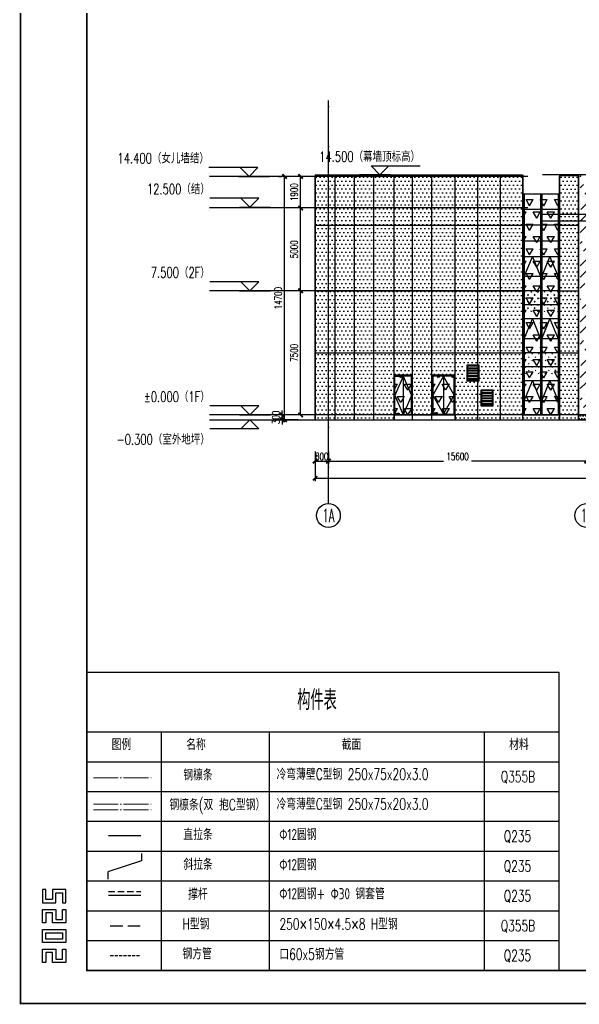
# Model space of a CAD drawing. Extents: x -2072575 to 87763, y -155913 to 742026.
# Drawn here: x -2072575 to -2038790, y 472207 to 531657 of the extents above; entities that cross this region are included whole.
import ezdxf
from ezdxf.enums import TextEntityAlignment as Align

# ---------------------------------------------------------------- set-up
doc = ezdxf.new("R2010")
doc.units = 0
doc.header["$LTSCALE"] = 1000
for name, pattern in [('20剖面图$0$DASH', [0.35, 0.25, -0.1]), ('CENTER', [2, 1.25, -0.25, 0.25, -0.25]), ('CENTER2', [28.575, 19.05, -3.175, 3.175, -3.175]), ('DASHED', [0.75, 0.5, -0.25]), ('DOT', [0.25, 0, -0.25]), ('DOTE', [2.42, 2, -0.2, 0.02, -0.2]), ('HIDDEN2', [0.1875, 0.125, -0.0625])]:
    doc.linetypes.add(name, pattern=pattern)
doc.layers.get('Defpoints').update_dxf_attribs({"color": 210})
for name, color, linetype in [('!ZN1-填充-8', 8, 'Continuous'), ('!ZN3-玻璃幕墙-4', 4, 'Continuous'), ('!ZN5-铝材断面-6', 6, 'Continuous'), ('0-cxFrame', 155, 'Continuous'), ('112铝材投影', 112, 'Continuous'), ('12圆钢+30钢套管撑杆', 3, 'Continuous'), ('12圆钢斜拉条', 30, 'Continuous'), ('12圆钢直拉条', 22, 'Continuous'), ('250×150×4.5×8 H型钢', 3, 'HIDDEN2'), ('3符号', 3, 'Continuous'), ('3铝板幕墙', 3, 'Continuous'), ('4玻璃幕墙', 4, 'Continuous'), ('60x60x5钢方管', 6, '20剖面图$0$DASH'), ('A-AXIS-DOTE', 14, 'DOTE'), ('A-AXIS-DP', 126, 'Continuous'), ('A-HATCH-2', 251, 'Continuous'), ('A-LIN-V', 9, 'Continuous'), ('A-WINDOW', 140, 'Continuous'), ('A-门窗表显示尺寸', 160, 'Continuous'), ('AS-WALL', 40, 'Continuous'), ('DIM', 173, 'Continuous'), ('DOT', 8, 'DOT'), ('DOTE', 1, 'CENTER'), ('TAB', 7, 'Continuous'), ('TEXT', 7, 'Continuous')]:
    doc.layers.add(name, color=color, linetype=linetype)
for name, color, linetype, lineweight in [('0-cxText', 131, 'Continuous', 25), ('A-WALL-HATCH', 8, 'Continuous', 13), ('冷弯薄壁C型钢 250x75x20x3.0', 51, 'DOTE', 0)]:
    doc.layers.add(name, color=color, linetype=linetype, lineweight=lineweight)
doc.styles.add('_TCH_AXIS', font='COMPLEX', dxfattribs={"bigfont": 'GBCBIG'})
doc.styles.add('A-STANDARD', font='SIMPLEX', dxfattribs={"bigfont": 'GBCBIG'})
doc.styles.add('cx_tuming', font='simhei.ttf')
doc.styles.add('cx_tuqian1', font='')
doc.styles.add('DHTEXT-1', font='romans.shx', dxfattribs={"width": 0.7, "bigfont": 'chinese.shx'})
doc.styles.add('卓越符号', font='ROMANS.shx', dxfattribs={"width": 0.7, "bigfont": 'CHINESE.shx'})
doc.styles.add('黑体', font='simhei.ttf', dxfattribs={"height": 12})
doc.styles.get('cx_tuqian1').set_extended_font_data('SimSun')
doc.dimstyles.new('ZN180', dxfattribs={"dimscale": 180, "dimtxt": 2.5, "dimasz": 1.5, "dimexe": 1, "dimexo": 2, "dimgap": 0.9, "dimtad": 1, "dimdec": 0, "dimdsep": 46, "dimtxsty": 'DHTEXT-1', "dimblk": 'ARCHTICK', "dimcen": 2.5, "dimclrd": 173, "dimclre": 173, "dimclrt": 7, "dimazin": 2, "dimtfac": 1, "dimtdec": 0, "dimtix": 1, "dimtmove": 2, "dimatfit": 3, "dimfxl": 0, "dimarcsym": 0})

# ---------------------------------------------------------------- blocks, each defined once
blk = doc.blocks.new('TK22.A1 L(Dragon)')
at = {"layer": '0-cxFrame', "color": 7, "const_width": 0.5}
blk.add_lwpolyline([(0, 0), (-841, 0), (-841, 594), (0, 594)], close=True, dxfattribs=at)
at = {"layer": '0-cxFrame', "const_width": 0.5}
blk.add_lwpolyline([(-80, 10), (-821, 10), (-821, 584), (-80, 584)], close=True, dxfattribs=at)
at = {"layer": 'Defpoints', "color": 2}
for points in [[(-833.37, 34.37), (-834.37, 34.37), (-834.37, 30.37), (-830.37, 30.37), (-830.37, 33.37), (-828.37, 33.37), (-828.37, 30.37), (-827.37, 30.37), (-827.37, 34.37), (-831.37, 34.37), (-831.37, 31.37), (-833.37, 31.37), (-833.37, 34.37)], [(-833.37, 24.37), (-834.37, 24.37), (-834.37, 28.37), (-830.37, 28.37), (-830.37, 25.37), (-828.37, 25.37), (-828.37, 28.37), (-827.37, 28.37), (-827.37, 24.37), (-831.37, 24.37), (-831.37, 27.37), (-833.37, 27.37), (-833.37, 24.37)], [(-833.37, 12.37), (-834.37, 12.37), (-834.37, 16.37), (-830.37, 16.37), (-830.37, 13.37), (-828.37, 13.37), (-828.37, 16.37), (-827.37, 16.37), (-827.37, 12.37), (-831.37, 12.37), (-831.37, 15.37), (-833.37, 15.37), (-833.37, 12.37)]]:
    blk.add_lwpolyline(points, dxfattribs=at)
for points in [[(-834.37, 18.37), (-834.37, 22.37), (-827.37, 22.37), (-827.37, 18.37)], [(-833.37, 19.37), (-833.37, 21.37), (-828.37, 21.37), (-828.37, 19.37)]]:
    blk.add_lwpolyline(points, close=True, dxfattribs=at)
at = {"style": '黑体', "flags": 4}
blk.add_attdef('图幅', text='', height=3.3, dxfattribs=at).set_placement((-40, 3), align=Align.RIGHT)
at = {"layer": '0-cxText', "flags": 4}
for tag, height, style, p in [('建设单位', 3.5, 'cx_tuming', (-45, 240)), ('项目名称', 3.5, 'cx_tuming', (-45, 210)), ('子项名称', 3.5, 'cx_tuming', (-45, 180)), ('工程编号', 3.3, 'cx_tuqian1', (-35, 165)), ('图名1', 3.5, 'cx_tuming', (-45, 87)), ('图名2', 3.5, 'cx_tuming', (-45, 79)), ('图名3', 3.5, 'cx_tuming', (-45, 71)), ('出图日期', 3.3, 'cx_tuqian1', (-39, 60)), ('专业', 3.3, 'cx_tuqian1', (-55, 52)), ('图号', 3.3, 'cx_tuqian1', (-55, 44)), ('版次', 3.3, 'cx_tuqian1', (-20, 44))]:
    blk.add_attdef(tag, text='', height=height, dxfattribs=dict(at, style=style)).set_placement(p, align=Align.MIDDLE)
at = {"layer": 'Defpoints', "color": 6, "flags": 4}
for tag, height, style, p in [('tufu', 3.3, '黑体', (-12, 12)), ('dwfname', 4, 'cx_tuqian1', (-80, 3))]:
    blk.add_attdef(tag, text='', height=height, dxfattribs=dict(at, style=style)).set_placement(p, align=Align.RIGHT)
blk = doc.blocks.new('_ArchTick')
at = {"color": 0, "linetype": 'ByBlock', "const_width": 0.4}
blk.add_lwpolyline([(-0.5, -0.5), (0.5, 0.5)], dxfattribs=at)
blk = doc.blocks.new('*D1722')
at = {"layer": 'Defpoints', "color": 0, "ltscale": 1800, "transparency": 16777216}
for p in [(-2645, 14400), (-2645, 14400), (-2645, -300)]:
    blk.add_point(p, dxfattribs=at)
at = {"layer": 'DIM', "color": 173, "linetype": 'ByBlock', "lineweight": -2, "ltscale": 1800, "transparency": 16777216}
for p, q in [((-3005, 14400), (-2825, 14400)), ((-2645, -300), (-2645, 14400)), ((-3005, -300), (-2825, -300))]:
    blk.add_line(p, q, dxfattribs=at)
at = {"layer": 'DIM', "color": 173, "lineweight": -2, "ltscale": 1800, "transparency": 16777216, "xscale": 270, "yscale": 270, "zscale": 270}
for p, rotation in [((-2645, 14400), 90), ((-2645, -300), 270)]:
    blk.add_blockref('_ArchTick', p, dxfattribs=dict(at, rotation=rotation))
at = {"layer": 'DIM', "color": 7, "ltscale": 1800, "transparency": 16777216, "insert": (-3032, 7050), "char_height": 450, "attachment_point": 5, "rotation": 90, "style": 'DHTEXT-1'}
blk.add_mtext('14700', dxfattribs=at)
blk = doc.blocks.new('*D1723')
at = {"layer": 'Defpoints', "color": 0, "ltscale": 1800, "transparency": 16777216}
for p in [(-2779, 0), (-1445, 0), (-1445, -300)]:
    blk.add_point(p, dxfattribs=at)
at = {"layer": 'DIM', "color": 173, "linetype": 'ByBlock', "lineweight": -2, "ltscale": 1800, "transparency": 16777216}
for p, q in [((-1805, 0), (-2959, 0)), ((-2779, 0), (-2779, 270)), ((-2779, -300), (-2779, 0)), ((-1805, -300), (-2959, -300)), ((-2779, -300), (-2779, -570))]:
    blk.add_line(p, q, dxfattribs=at)
at = {"layer": 'DIM', "color": 173, "lineweight": -2, "ltscale": 1800, "transparency": 16777216, "xscale": 270, "yscale": 270, "zscale": 270}
for p, rotation in [((-2779, 0), 270), ((-2779, -300), 90)]:
    blk.add_blockref('_ArchTick', p, dxfattribs=dict(at, rotation=rotation))
at = {"layer": 'DIM', "color": 7, "ltscale": 1800, "transparency": 16777216, "insert": (-3166, -150), "char_height": 450, "attachment_point": 5, "rotation": 90, "style": 'DHTEXT-1'}
blk.add_mtext('300', dxfattribs=at)
blk = doc.blocks.new('*D1724')
at = {"layer": 'Defpoints', "color": 0, "ltscale": 1800, "transparency": 16777216}
for p in [(-1674, 7500), (-1445, 7500), (-1445, 0)]:
    blk.add_point(p, dxfattribs=at)
at = {"layer": 'DIM', "color": 173, "linetype": 'ByBlock', "lineweight": -2, "ltscale": 1800, "transparency": 16777216}
for p, q in [((-1805, 7500), (-1854, 7500)), ((-1674, 0), (-1674, 7500)), ((-1805, 0), (-1854, 0))]:
    blk.add_line(p, q, dxfattribs=at)
at = {"layer": 'DIM', "color": 173, "lineweight": -2, "ltscale": 1800, "transparency": 16777216, "xscale": 270, "yscale": 270, "zscale": 270}
for p, rotation in [((-1674, 7500), 90), ((-1674, 0), 270)]:
    blk.add_blockref('_ArchTick', p, dxfattribs=dict(at, rotation=rotation))
at = {"layer": 'DIM', "color": 7, "ltscale": 1800, "transparency": 16777216, "insert": (-2061, 3750), "char_height": 450, "attachment_point": 5, "rotation": 90, "style": 'DHTEXT-1'}
blk.add_mtext('7500', dxfattribs=at)
blk = doc.blocks.new('*D1725')
at = {"layer": 'Defpoints', "color": 0, "ltscale": 1800, "transparency": 16777216}
for p in [(-1674, 12500), (-1445, 12500), (-1445, 7500)]:
    blk.add_point(p, dxfattribs=at)
at = {"layer": 'DIM', "color": 173, "linetype": 'ByBlock', "lineweight": -2, "ltscale": 1800, "transparency": 16777216}
for p, q in [((-1805, 12500), (-1854, 12500)), ((-1674, 7500), (-1674, 12500)), ((-1805, 7500), (-1854, 7500))]:
    blk.add_line(p, q, dxfattribs=at)
at = {"layer": 'DIM', "color": 173, "lineweight": -2, "ltscale": 1800, "transparency": 16777216, "xscale": 270, "yscale": 270, "zscale": 270}
for p, rotation in [((-1674, 12500), 90), ((-1674, 7500), 270)]:
    blk.add_blockref('_ArchTick', p, dxfattribs=dict(at, rotation=rotation))
at = {"layer": 'DIM', "color": 7, "ltscale": 1800, "transparency": 16777216, "insert": (-2061, 10000), "char_height": 450, "attachment_point": 5, "rotation": 90, "style": 'DHTEXT-1'}
blk.add_mtext('5000', dxfattribs=at)
blk = doc.blocks.new('*D1726')
at = {"layer": 'Defpoints', "color": 0, "ltscale": 1800, "transparency": 16777216}
for p in [(-1674, 14400), (-1445, 14400), (-1445, 12500)]:
    blk.add_point(p, dxfattribs=at)
at = {"layer": 'DIM', "color": 173, "linetype": 'ByBlock', "lineweight": -2, "ltscale": 1800, "transparency": 16777216}
for p, q in [((-1805, 14400), (-1854, 14400)), ((-1674, 12500), (-1674, 14400)), ((-1805, 12500), (-1854, 12500))]:
    blk.add_line(p, q, dxfattribs=at)
at = {"layer": 'DIM', "color": 173, "lineweight": -2, "ltscale": 1800, "transparency": 16777216, "xscale": 270, "yscale": 270, "zscale": 270}
for p, rotation in [((-1674, 14400), 90), ((-1674, 12500), 270)]:
    blk.add_blockref('_ArchTick', p, dxfattribs=dict(at, rotation=rotation))
at = {"layer": 'DIM', "color": 7, "ltscale": 1800, "transparency": 16777216, "insert": (-2061, 13450), "char_height": 450, "attachment_point": 5, "rotation": 90, "style": 'DHTEXT-1'}
blk.add_mtext('1900', dxfattribs=at)
blk = doc.blocks.new('*D1727')
at = {"layer": 'Defpoints', "color": 0, "ltscale": 1800, "transparency": 16777216}
for p in [(-800, -1855), (125700, -1855), (125700, -3824)]:
    blk.add_point(p, dxfattribs=at)
at = {"layer": 'DIM', "color": 173, "linetype": 'ByBlock', "lineweight": -2, "ltscale": 1800, "transparency": 16777216}
for p, q in [((-800, -2215), (-800, -4004)), ((125700, -2215), (125700, -4004)), ((-800, -3824), (61456, -3824)), ((125700, -3824), (63445, -3824))]:
    blk.add_line(p, q, dxfattribs=at)
at = {"layer": 'DIM', "color": 173, "lineweight": -2, "ltscale": 1800, "transparency": 16777216, "xscale": 270, "yscale": 270, "zscale": 270, "rotation": 180}
blk.add_blockref('_ArchTick', (-800, -3824), dxfattribs=at)
at = {"layer": 'DIM', "color": 173, "lineweight": -2, "ltscale": 1800, "transparency": 16777216, "xscale": 270, "yscale": 270, "zscale": 270}
blk.add_blockref('_ArchTick', (125700, -3824), dxfattribs=at)
at = {"layer": 'DIM', "color": 7, "ltscale": 1800, "transparency": 16777216, "insert": (62450, -3549), "char_height": 450, "attachment_point": 5, "style": 'DHTEXT-1'}
blk.add_mtext('126500', dxfattribs=at)
blk = doc.blocks.new('*D1741')
at = {"layer": 'Defpoints', "color": 0, "ltscale": 1800, "transparency": 16777216}
for p in [(0, -1855), (15600, -1855), (15600, -2784)]:
    blk.add_point(p, dxfattribs=at)
at = {"layer": 'DIM', "color": 173, "linetype": 'ByBlock', "lineweight": -2, "ltscale": 1800, "transparency": 16777216}
for p, q in [((0, -2215), (0, -2964)), ((15600, -2215), (15600, -2964)), ((0, -2784), (6956, -2784)), ((15600, -2784), (8645, -2784))]:
    blk.add_line(p, q, dxfattribs=at)
at = {"layer": 'DIM', "color": 173, "lineweight": -2, "ltscale": 1800, "transparency": 16777216, "xscale": 270, "yscale": 270, "zscale": 270, "rotation": 180}
blk.add_blockref('_ArchTick', (0, -2784), dxfattribs=at)
at = {"layer": 'DIM', "color": 173, "lineweight": -2, "ltscale": 1800, "transparency": 16777216, "xscale": 270, "yscale": 270, "zscale": 270}
blk.add_blockref('_ArchTick', (15600, -2784), dxfattribs=at)
at = {"layer": 'DIM', "color": 7, "ltscale": 1800, "transparency": 16777216, "insert": (7800, -2509), "char_height": 450, "attachment_point": 5, "style": 'DHTEXT-1'}
blk.add_mtext('15600', dxfattribs=at)
blk = doc.blocks.new('*D1742')
at = {"layer": 'Defpoints', "color": 0, "ltscale": 1800, "transparency": 16777216}
for p in [(-800, -1855), (0, -1855), (0, -2784)]:
    blk.add_point(p, dxfattribs=at)
at = {"layer": 'DIM', "color": 173, "linetype": 'ByBlock', "lineweight": -2, "ltscale": 1800, "transparency": 16777216}
for p, q in [((-800, -2215), (-800, -2964)), ((0, -2215), (0, -2964)), ((-800, -2784), (0, -2784))]:
    blk.add_line(p, q, dxfattribs=at)
at = {"layer": 'DIM', "color": 173, "lineweight": -2, "ltscale": 1800, "transparency": 16777216, "xscale": 270, "yscale": 270, "zscale": 270, "rotation": 180}
blk.add_blockref('_ArchTick', (-800, -2784), dxfattribs=at)
at = {"layer": 'DIM', "color": 173, "lineweight": -2, "ltscale": 1800, "transparency": 16777216, "xscale": 270, "yscale": 270, "zscale": 270}
blk.add_blockref('_ArchTick', (0, -2784), dxfattribs=at)
at = {"layer": 'DIM', "color": 7, "ltscale": 1800, "transparency": 16777216, "insert": (-400, -2509), "char_height": 450, "attachment_point": 5, "style": 'DHTEXT-1'}
blk.add_mtext('800', dxfattribs=at)
blk = doc.blocks.new('卓越-轴号')
blk.add_circle((0, 0), 4)
at = {"color": 0, "style": '_TCH_AXIS', "width": 1.041667, "flags": 8}
blk.add_attdef('A', text='', height=4.48, dxfattribs=at).set_placement((-2, -2.24), (2, -2.24), align=Align.FIT)
blk = doc.blocks.new('*U226')
at = {"ltscale": 10}
blk.add_line((3.48, 0), (-6.85, 0), dxfattribs=at)
blk.add_lwpolyline([(3, 3), (0, 0), (-3, 3), (13.45, 3)])
at = {"color": 0, "style": '卓越符号', "width": 0.7, "flags": 8}
blk.add_attdef('±0.000', text='', height=3.5, dxfattribs=at).set_placement((13.45, 4.35), align=Align.RIGHT)
blk = doc.blocks.new('*U227')
at = {"ltscale": 10}
blk.add_line((3.48, 0), (-6.85, 0), dxfattribs=at)
blk.add_lwpolyline([(3, -3), (0, 0), (-3, -3), (13.45, -3)])
at = {"color": 0, "style": '卓越符号', "width": 0.7, "flags": 8}
blk.add_attdef('±0.000', text='', height=3.5, dxfattribs=at).set_placement((13.45, -7.85), align=Align.RIGHT)
blk = doc.blocks.new('20250915085932')
at = {"layer": '!ZN1-填充-8'}
h = blk.add_hatch(dxfattribs=at)
h.set_pattern_fill('DOTS', color=252, scale=150, style=0)
h.set_pattern_definition([(0, (2053939.9, -503214.68), (119.0625, 238.125), [0, -238.125])])
h.paths.add_polyline_path([(-800, 14450), (11750, 14450), (11750, 0), (13950, 0), (13950, -300), (9700, -300), (9700, 500), (10000, 500), (10000, 1500), (9200, 1500), (9200, 500), (9730, 500), (9700, -300), (7650, -300), (7650, 1600), (7650, 2400), (8300, 2400), (8300, 2000), (9100, 2000), (9100, 3000), (9600, 3000), (8300, 3000), (8300, 2400), (7650, 2400), (6275, 2400), (6250, 0), (5070, 0), (5070, 2400), (3970, 2400), (3970, -300), (5770, -300), (-800, -300)])
h = blk.add_hatch(dxfattribs=at)
h.set_pattern_fill('DOTS', color=252, scale=150, style=0)
h.set_pattern_definition([(0, (13950, -300), (119.0625, 238.125), [0, -238.125])])
h.paths.add_polyline_path([(13950, 14450), (15100, 14450), (15100, -300), (13950, -300)])
h = blk.add_hatch(dxfattribs=at)
h.set_pattern_fill('ANSI36', color=252, scale=300, style=0)
h.set_pattern_definition([(45, (2053939.9, -503214.68), (252.5697, 926.08891), [1190.625, -238.125, 0, -238.125])])
h.paths.add_polyline_path([(15100, -300), (15100, 14450)])
h.paths.add_polyline_path([(16350, 2700), (16350, 2900), (16850, 2900), (16850, 2700)], flags=16)
h.paths.add_polyline_path([(26350, 12), (27550, 12), (27550, 14450), (15200, 14450), (15200, 12), (21350, 12), (21350, 5000), (26350, 5000)])
h = blk.add_hatch(dxfattribs=at)
h.set_pattern_fill('TRIANG', color=252, scale=300)
h.set_pattern_definition([(60, (11750, -3e-08), (-428.625, 742.4), [428.625, -428.625]), (120, (11750, -3e-08), (-857.25, 9e-05), [428.625, -428.625]), (0, (11535.7, 371.2), (428.625, 742.4), [428.625, -428.625])])
h.paths.add_polyline_path([(11750, 13350), (13950, 13350), (13950, 0), (11750, 0)])
at = {"layer": '!ZN1-填充-8', "ltscale": 0.5}
h = blk.add_hatch(dxfattribs=at)
h.set_pattern_fill('石膏板', color=252, scale=80)
h.set_pattern_definition([(45, (2041892.3, -554790.2), (-200.000005, 200.000005), [64, -218.84272]), (135, (2042337.56, -554790.2), (-200.000005, -200.000005), [64, -218.84272])])
h.paths.add_polyline_path([(11830, 7500), (11830, 6240), (13870, 6240), (13870, 7500)])
h = blk.add_hatch(dxfattribs=at)
h.set_pattern_fill('石膏板', color=252, scale=80)
h.set_pattern_definition([(45, (2040342.3, -558540.2), (-200.000005, 200.000005), [64, -218.84272]), (135, (2040787.56, -558540.2), (-200.000005, -200.000005), [64, -218.84272])])
h.paths.add_polyline_path([(11830, 3750), (11830, 2490), (13870, 2490), (13870, 3750)])
at = {"layer": '!ZN1-填充-8'}
h = blk.add_hatch(dxfattribs=at)
h.set_pattern_fill('TRIANG', color=252, scale=300)
h.set_pattern_definition([(60, (3970, 0), (-428.62, 742.4), [428.62, -428.62]), (120, (3970, 0), (-857.25, 9e-05), [428.62, -428.62]), (0, (3755.7, 371.2), (428.62, 742.4), [428.62, -428.62])])
h.paths.add_polyline_path([(3970, 2400), (5070, 2400), (5070, 0), (3970, 0)])
h = blk.add_hatch(dxfattribs=at)
h.set_pattern_fill('TRIANG', color=252, scale=300)
h.set_pattern_definition([(60, (6250, 0), (-428.62, 742.4), [428.62, -428.62]), (120, (6250, 0), (-857.25, 9e-05), [428.62, -428.62]), (0, (6035.7, 371.2), (428.62, 742.4), [428.62, -428.62])])
h.paths.add_polyline_path([(6250, 2400), (7650, 2400), (7650, 0), (6250, 0)])
at = {"layer": '!ZN1-填充-8', "ltscale": 3000}
h = blk.add_hatch(dxfattribs=at)
h.set_pattern_fill('PLAST', color=252, scale=50)
h.set_pattern_definition([(0, (1681230.16, -515237.45), (0, 158.75), []), (0, (1681230.16, -515217.61), (0, 158.75), []), (0, (1681230.16, -515197.76), (0, 158.75), [])])
h.paths.add_polyline_path([(8400, 2100), (9050, 2100), (9050, 2950), (8400, 2950)])
h = blk.add_hatch(dxfattribs=at)
h.set_pattern_fill('PLAST', color=252, scale=50)
h.set_pattern_definition([(0, (1682080.16, -516737.45), (0, 158.75), []), (0, (1682080.16, -516717.61), (0, 158.75), []), (0, (1682080.16, -516697.76), (0, 158.75), [])])
h.paths.add_polyline_path([(9250, 600), (9900, 600), (9900, 1450), (9250, 1450)])
at = {"layer": '!ZN1-填充-8'}
h = blk.add_hatch(dxfattribs=at)
h.set_pattern_fill('DOTS', color=252, scale=100, style=0)
h.set_pattern_definition([(0, (2053939.9, -507792.86), (79.375, 158.75), [0, -158.75])])
h.paths.add_polyline_path([(15100, 12), (21350, 12), (21350, -300), (15100, -300)])
at = {"layer": '!ZN3-玻璃幕墙-4', "color": 252, "ltscale": 10}
for p, q in [((12890, 850), (13380, 2050)), ((13380, 2050), (13870, 850))]:
    blk.add_line(p, q, dxfattribs=at)
for points in [[(11830, 8350), (12320, 9550), (12810, 8350)], [(12890, 8350), (13380, 9550), (13870, 8350)], [(11830, 4600), (12320, 5800), (12810, 4600)], [(12890, 4600), (13380, 5800), (13870, 4600)], [(11830, 850), (12320, 2050), (12810, 850)]]:
    blk.add_lwpolyline(points, dxfattribs=at)
at = {"layer": '112铝材投影', "color": 252}
for points in [[(8350, 2050), (9100, 2050), (9100, 3000), (8350, 3000)], [(8400, 2100), (9050, 2100), (9050, 2950), (8400, 2950)], [(9200, 550), (9950, 550), (9950, 1500), (9200, 1500)], [(9250, 600), (9900, 600), (9900, 1450), (9250, 1450)]]:
    blk.add_lwpolyline(points, close=True, dxfattribs=at)
at = {"layer": '3铝板幕墙', "color": 252, "ltscale": 10}
for p, q in [((-800, -300), (-800, 14400)), ((11750, 14400), (-800, 14400)), ((417, -300), (417, 14400)), ((1585, -300), (1585, 14400)), ((2752, -300), (2752, 14400)), ((3970, -300), (3970, 14400)), ((5070, -300), (5070, 14400)), ((6250, -300), (6250, 14400)), ((7650, -300), (7650, 14400)), ((9017, 3000), (9017, 14400)), ((10383, -300), (10383, 14400)), ((11750, -300), (11750, 14400)), ((13950, 14450), (13950, -300)), ((13950, 14450), (15100, 14450)), ((13950, -300), (13950, 14400)), ((15100, 14450), (15100, -300)), ((15100, -300), (15100, 14400)), ((-800, 11450), (11750, 11450)), ((13950, 11450), (15100, 11450)), ((-800, 7500), (11750, 7500)), ((13950, 7500), (15100, 7500)), ((-800, 3750), (11750, 3750)), ((13950, 3750), (15100, 3750)), ((9017, -300), (9017, 2050)), ((87350, 12), (15100, 12)), ((-800, -300), (11750, -300)), ((13950, -300), (15100, -300))]:
    blk.add_line(p, q, dxfattribs=at)
at = {"layer": '3铝板幕墙', "color": 252, "ltscale": 2000}
blk.add_lwpolyline([(15100, 12), (21350, 12), (21350, -300), (15100, -300)], close=True, dxfattribs=at)
at = {"layer": '4玻璃幕墙', "color": 252, "ltscale": 1.5}
for p, q in [((11750, 13350), (11750, 0)), ((11750, 13350), (13950, 13350)), ((11830, 13350), (11830, 0)), ((12810, 13350), (12810, 0)), ((12890, 13350), (12890, 0)), ((13870, 13350), (13870, 0)), ((13950, 13350), (13950, 0)), ((12810, 12400), (11830, 12400)), ((13870, 12400), (12890, 12400)), ((12810, 11450), (11830, 11450)), ((13870, 11450), (12890, 11450)), ((12810, 10500), (11830, 10500)), ((13870, 10500), (12890, 10500)), ((12810, 9550), (11830, 9550)), ((13870, 9550), (12890, 9550)), ((12810, 8350), (11830, 8350)), ((13870, 8350), (12890, 8350)), ((12810, 7500), (11830, 7500)), ((13870, 7500), (12890, 7500)), ((12810, 6650), (11830, 6650)), ((13870, 6650), (12890, 6650)), ((12810, 5800), (11830, 5800)), ((13870, 5800), (12890, 5800)), ((12810, 4600), (11830, 4600)), ((13870, 4600), (12890, 4600)), ((12810, 3750), (11830, 3750)), ((13870, 3750), (12890, 3750)), ((12810, 2900), (11830, 2900)), ((13870, 2900), (12890, 2900)), ((12810, 2050), (11830, 2050)), ((13870, 2050), (12890, 2050)), ((12810, 850), (11830, 850)), ((13870, 850), (12890, 850)), ((13950, 0), (11750, 0))]:
    blk.add_line(p, q, dxfattribs=at)
at = {"layer": 'A-HATCH-2', "color": 252, "elevation": 1500}
for points in [[(4520, 2350), (4020, 1175), (4520, 0)], [(4520, 2350), (5020, 1175), (4520, 0)]]:
    blk.add_lwpolyline(points, dxfattribs=at)
at = {"layer": 'A-HATCH-2', "color": 252}
blk.add_lwpolyline([(6950, 2350), (6300, 1200), (6950, 50), (7600, 1200), (6950, 2350)], dxfattribs=at)
at = {"layer": 'A-LIN-V', "color": 252}
for p, q in [((-800, 14500), (-800, -300)), ((-800, 14500), (11700, 14500)), ((-800, 14450), (11700, 14450)), ((11750, 14500), (11750, 0)), ((13950, 14500), (13950, 0)), ((13950, 14500), (13950, 0)), ((13950, 14450), (15100, 14450)), ((14000, 14500), (15100, 14500)), ((15100, 14500), (15100, -300)), ((3970, 2400), (3970, -300)), ((3920, 0), (7700, 0)), ((7650, 0), (7650, -300)), ((11700, 0), (14000, 0))]:
    blk.add_line(p, q, dxfattribs=at)
at = {"layer": 'A-WALL-HATCH', "color": 252}
blk.add_line((13950, 0), (13950, -300), dxfattribs=at)
at = {"layer": 'A-WINDOW', "color": 252}
blk.add_line((6950, 2350), (6950, 50), dxfattribs=at)
for points in [[(5070, 2400), (3970, 2400), (3970, 0), (5070, 0)], [(6250, 2400), (6250, 0), (7650, 0), (7650, 2400)], [(6300, 2350), (6300, 50), (7600, 50), (7600, 2350)]]:
    blk.add_lwpolyline(points, close=True, dxfattribs=at)
at = {"layer": 'A-WINDOW', "color": 252, "elevation": 1500}
for points in [[(4020, 2350), (4520, 2350), (4520, 0), (4020, 0)], [(5020, 2350), (4520, 2350), (4520, 0), (5020, 0)]]:
    blk.add_lwpolyline(points, close=True, dxfattribs=at)
at = {"layer": 'A-门窗表显示尺寸', "color": 252, "style": 'A-STANDARD', "width": 0.705882}
for s, p in [('LM1224', (4039, 51, 1500)), ('LM1524', (6341, 90))]:
    blk.add_text(s, height=59.5, dxfattribs=at).set_placement(p)
blk = doc.blocks.new('A$C9759542a')
at = {"layer": '3铝板幕墙', "ltscale": 1000}
blk.add_blockref('20250915085932', (0, 0), dxfattribs=at)
blk = doc.blocks.new('20250916084259')
at = {"layer": '12圆钢+30钢套管撑杆', "color": 3, "linetype": 'DASHED', "ltscale": 0.5}
blk.add_line((874, 3177), (2174, 3177), dxfattribs=at)
at = {"layer": '12圆钢+30钢套管撑杆', "color": 3}
blk.add_line((874, 3031), (2174, 3031), dxfattribs=at)
at = {"layer": '12圆钢斜拉条', "ltscale": 1000}
blk.add_lwpolyline([(2203, 4704), (2203, 4404), (845, 3971), (845, 3671)], dxfattribs=at)
at = {"layer": '12圆钢直拉条', "ltscale": 1000}
blk.add_line((874, 5431), (2174, 5431), dxfattribs=at)
at = {"layer": '250×150×4.5×8 H型钢', "linetype": '20剖面图$0$DASH', "ltscale": 2}
blk.add_line((948, 1793), (2145, 1793), dxfattribs=at)
at = {"layer": '60x60x5钢方管', "ltscale": 0.5}
blk.add_line((948, 593), (2145, 593), dxfattribs=at)
at = {"layer": 'TAB'}
for p, q in [((0, 9600), (19000, 9600)), ((0, 9600), (0, 0)), ((3000, 9600), (3000, 0)), ((7338, 9600), (7338, 0)), ((16000, 9600), (16000, 0)), ((19000, 9600), (19000, 2400)), ((0, 8400), (19000, 8400)), ((0, 7200), (19000, 7200)), ((0, 6000), (19000, 6000)), ((0, 4800), (19000, 4800)), ((0, 3600), (19000, 3600)), ((0, 3600), (19000, 3600)), ((0, 2400), (19000, 2400)), ((0, 1200), (19000, 1200)), ((0, 1200), (19000, 1200))]:
    blk.add_line(p, q, dxfattribs=at)
blk.add_lwpolyline([(0, 12000), (19000, 12000), (19000, 0), (0, 0)], close=True, dxfattribs=at)
at = {"layer": '冷弯薄壁C型钢 250x75x20x3.0', "ltscale": 0.5}
for p, q in [((268, 7750), (2685, 7750)), ((268, 6692), (2685, 6692)), ((268, 6461), (2685, 6461))]:
    blk.add_line(p, q, dxfattribs=at)
at = {"layer": 'TEXT', "ltscale": 1000}
note = blk.add_mtext_dynamic_manual_height_columns('构件表\\P', width=4674.08, gutter_width=0, heights=[1159, 0], dxfattribs=dict(at, insert=(8469, 11278), char_height=800, attachment_point=1, style='DHTEXT-1'))
note = blk.add_mtext_dynamic_manual_height_columns('图例\\P', width=1211.17, gutter_width=0, heights=[722, 0], dxfattribs=dict(at, insert=(1002, 9317), char_height=450, attachment_point=1, style='DHTEXT-1'))
for column, words in zip(note.columns.linked_columns, ['\\P\\P']):
    column.text = words
note = blk.add_mtext_dynamic_manual_height_columns('名称\\P', width=1211.17, gutter_width=0, heights=[722, 0], dxfattribs=dict(at, insert=(4002, 9317), char_height=450, attachment_point=1, style='DHTEXT-1'))
for column, words in zip(note.columns.linked_columns, ['\\P\\P']):
    column.text = words
note = blk.add_mtext_dynamic_manual_height_columns('截面\\P', width=1211.17, gutter_width=0, heights=[722, 0], dxfattribs=dict(at, insert=(10260, 9317), char_height=450, attachment_point=1, style='DHTEXT-1'))
for column, words in zip(note.columns.linked_columns, ['\\P\\P']):
    column.text = words
note = blk.add_mtext_dynamic_manual_height_columns('材料\\P', width=1211.17, gutter_width=0, heights=[722, 0], dxfattribs=dict(at, insert=(17002, 9317), char_height=450, attachment_point=1, style='DHTEXT-1'))
for column, words in zip(note.columns.linked_columns, ['\\P\\P']):
    column.text = words
note = blk.add_mtext_dynamic_manual_height_columns('钢檩条\\P', width=1999.61, gutter_width=0, heights=[568, 0], dxfattribs=dict(at, insert=(3888, 8093), char_height=450, attachment_point=1, style='DHTEXT-1'))
for column, words in zip(note.columns.linked_columns, ['\\P']):
    column.text = words
at = {"layer": 'TEXT', "ltscale": 1000, "char_height": 450, "attachment_point": 1, "style": 'DHTEXT-1'}
for s, width, gutter_width, insert in [('冷弯薄壁C型钢 250x75x20x3.0', 7449.71, 1500, (7638, 8119)), ('冷弯薄壁C型钢 250x75x20x3.0', 7449.71, 1500, (7638, 6919)), ('Ф12圆钢+ Ф30 钢套管', 7449.71, 1500, (7749, 3309)), ('钢方管', 1999.61, 0, (3850, 893))]:
    blk.add_mtext_dynamic_manual_height_columns(s, width=width, gutter_width=gutter_width, heights=[568], dxfattribs=dict(at, insert=insert))
at = {"layer": 'TEXT', "ltscale": 1000}
note = blk.add_mtext_dynamic_manual_height_columns('Q355B\\P', width=1211.17, gutter_width=0, heights=[722, 0], dxfattribs=dict(at, insert=(16663, 8023), char_height=450, attachment_point=1, style='DHTEXT-1'))
for column, words in zip(note.columns.linked_columns, ['\\P\\P']):
    column.text = words
note = blk.add_mtext_dynamic_manual_height_columns('钢檩条(双', width=1999.61, gutter_width=0, heights=[568, 0], dxfattribs=dict(at, insert=(3327, 6893), char_height=450, attachment_point=1, style='DHTEXT-1'))
for column, words in zip(note.columns.linked_columns, ['抱C型钢）\\P\\P']):
    column.text = words
note = blk.add_mtext_dynamic_manual_height_columns('直拉条\\P', width=1999.61, gutter_width=0, heights=[568, 0], dxfattribs=dict(at, insert=(3888, 5693), char_height=450, attachment_point=1, style='DHTEXT-1'))
for column, words in zip(note.columns.linked_columns, ['\\P']):
    column.text = words
note = blk.add_mtext_dynamic_manual_height_columns('Ф12圆钢\\P', width=7449.71, gutter_width=1500, heights=[568, 0], dxfattribs=dict(at, insert=(7749, 5693), char_height=450, attachment_point=1, style='DHTEXT-1'))
for column, words in zip(note.columns.linked_columns, ['\\P']):
    column.text = words
note = blk.add_mtext_dynamic_manual_height_columns('Q235\\P', width=1211.17, gutter_width=0, heights=[722, 0], dxfattribs=dict(at, insert=(16784, 5623), char_height=450, attachment_point=1, style='DHTEXT-1'))
note = blk.add_mtext_dynamic_manual_height_columns('斜拉条\\P', width=1999.61, gutter_width=0, heights=[568, 0], dxfattribs=dict(at, insert=(3888, 4493), char_height=450, attachment_point=1, style='DHTEXT-1'))
for column, words in zip(note.columns.linked_columns, ['\\P']):
    column.text = words
note = blk.add_mtext_dynamic_manual_height_columns('Ф12圆钢\\P', width=7449.71, gutter_width=1500, heights=[568, 0], dxfattribs=dict(at, insert=(7749, 4478), char_height=450, attachment_point=1, style='DHTEXT-1'))
for column, words in zip(note.columns.linked_columns, ['\\P']):
    column.text = words
note = blk.add_mtext_dynamic_manual_height_columns('Q235\\P', width=1211.17, gutter_width=0, heights=[722, 0], dxfattribs=dict(at, insert=(16784, 4423), char_height=450, attachment_point=1, style='DHTEXT-1'))
note = blk.add_mtext_dynamic_manual_height_columns('撑杆\\P', width=1999.61, gutter_width=0, heights=[568, 0], dxfattribs=dict(at, insert=(4080, 3293), char_height=450, attachment_point=1, style='DHTEXT-1'))
for column, words in zip(note.columns.linked_columns, ['\\P']):
    column.text = words
note = blk.add_mtext_dynamic_manual_height_columns('Q235\\P', width=1211.17, gutter_width=0, heights=[722, 0], dxfattribs=dict(at, insert=(16784, 3223), char_height=450, attachment_point=1, style='DHTEXT-1'))
note = blk.add_mtext_dynamic_manual_height_columns('H型钢\\P', width=1999.61, gutter_width=0, heights=[568, 893, 0], dxfattribs=dict(at, insert=(3850, 2093), char_height=450, attachment_point=1, style='DHTEXT-1'))
for column, words in zip(note.columns.linked_columns, ['\\P']):
    column.text = words
at = {"layer": 'TEXT', "ltscale": 1000, "char_height": 450, "width": 7449.71, "attachment_point": 1, "style": 'DHTEXT-1'}
for s, insert in [('250×150×4.5×8 H型钢', (7758, 2092)), ('口60x5钢方管', (7749, 875))]:
    blk.add_mtext(s, dxfattribs=dict(at, insert=insert))
at = {"layer": 'TEXT', "ltscale": 1000}
note = blk.add_mtext_dynamic_manual_height_columns('Q355B\\P', width=1211.17, gutter_width=0, heights=[722, 0], dxfattribs=dict(at, insert=(16663, 2023), char_height=450, attachment_point=1, style='DHTEXT-1'))
for column, words in zip(note.columns.linked_columns, ['\\P\\P']):
    column.text = words
note = blk.add_mtext_dynamic_manual_height_columns('Q235\\P', width=1211.17, gutter_width=0, heights=[722, 0], dxfattribs=dict(at, insert=(16784, 823), char_height=450, attachment_point=1, style='DHTEXT-1'))
blk = doc.blocks.new('20250821135809')
at = {"layer": 'A-AXIS-DOTE'}
blk.add_line((0, -5350), (0, 18985.3), dxfattribs=at)
at = {"layer": 'DOT', "linetype": 'CENTER2', "ltscale": 18}
for p, q in [((12040.2, 14400), (-7168.5, 14400)), ((132193.4, 14500), (12930.2, 14500)), ((12040.2, 12500), (-7168.5, 12500)), ((132193.4, 12100), (12930.2, 12100)), ((132193.4, 11700), (12930.2, 11700)), ((12040.2, 7500), (-7168.5, 7500)), ((132193.4, 0), (-7168.5, 0))]:
    blk.add_line(p, q, dxfattribs=at)
at = {"layer": 'DOTE', "ltscale": 180}
blk.add_line((0, -5350), (0, 18985.3), dxfattribs=at)
at = {"layer": '3符号', "color": 7}
ref = blk.add_blockref('*U226', (-4791, 14400), dxfattribs=dict(at, xscale=-180, yscale=180, zscale=180))
ref.add_attrib('±0.000', '14.400（女儿墙结）', dxfattribs={"layer": '0', "color": 0, "height": 630, "style": '卓越符号', "width": 0.7}).set_placement((-7212, 15183), align=Align.RIGHT)
ref = blk.add_blockref('*U226', (3116.1, 14500), dxfattribs=dict(at, xscale=180, yscale=180, zscale=180))
ref.add_attrib('±0.000', '14.500（幕墙顶标高）', dxfattribs={"layer": '0', "color": 0, "height": 630, "style": '卓越符号', "width": 0.7}).set_placement((5537.1, 15283), align=Align.RIGHT)
ref = blk.add_blockref('*U226', (-4734.8, 12540.1), dxfattribs=dict(at, xscale=-180, yscale=180, zscale=180))
ref.add_attrib('±0.000', '12.500（结）', dxfattribs={"layer": '0', "color": 0, "height": 630, "style": '卓越符号', "width": 0.7}).set_placement((-7155.8, 13323.1), align=Align.RIGHT)
ref = blk.add_blockref('*U226', (-4734.8, 7500), dxfattribs=dict(at, xscale=-180, yscale=180, zscale=180))
ref.add_attrib('±0.000', '7.500（2F）', dxfattribs={"layer": '0', "color": 0, "height": 630, "style": '卓越符号', "width": 0.7}).set_placement((-7155.8, 8283), align=Align.RIGHT)
ref = blk.add_blockref('*U226', (-4734.8, 0), dxfattribs=dict(at, xscale=-180, yscale=180, zscale=180))
ref.add_attrib('±0.000', '±0.000（1F）', dxfattribs={"layer": '0', "color": 0, "height": 630, "style": '卓越符号', "width": 0.7}).set_placement((-7155.8, 783), align=Align.RIGHT)
ref = blk.add_blockref('*U227', (-4734.8, -300), dxfattribs=dict(at, xscale=-180, yscale=180, zscale=180))
ref.add_attrib('±0.000', '-0.300（室外地坪）', dxfattribs={"layer": '0', "color": 0, "height": 630, "style": '卓越符号', "width": 0.7}).set_placement((-7155.8, -1792.6), align=Align.RIGHT)
ref = blk.add_blockref('卓越-轴号', (1.1, -6070), dxfattribs=dict(at, xscale=180, yscale=180, zscale=180))
ref.add_attrib('A', '1A', dxfattribs={"layer": '0', "color": 0, "height": 806.4, "style": '_TCH_AXIS', "width": 0.568182}).set_placement((-358.9, -6473.2), (361.1, -6473.2), align=Align.FIT)
ref = blk.add_blockref('卓越-轴号', (15601.1, -6070), dxfattribs=dict(at, xscale=180, yscale=180, zscale=180))
ref.add_attrib('A', '1B', dxfattribs={"layer": '0', "color": 0, "height": 806.4, "style": '_TCH_AXIS', "width": 0.585938}).set_placement((15241.1, -6473.2), (15961.1, -6473.2), align=Align.FIT)
at = {"layer": 'DIM', "ltscale": 1800}
for p1, p2, distance, picture, middle in [((-2645.5, -300), (-2645.5, 14400), 0, '*D1722', (-3032.5, 7050)), ((-1445.5, 12500), (-1445.5, 14400), 228.8, '*D1726', (-2061.3, 13450)), ((-1445.5, 7500), (-1445.5, 12500), 228.8, '*D1725', (-2061.3, 10000)), ((-1445.5, 0), (-1445.5, 7500), 228.8, '*D1724', (-2061.3, 3750)), ((-1445.5, -300), (-1445.5, 0), 1333.3, '*D1723', (-3165.8, -150))]:
    dim = blk.add_aligned_dim(p1=p1, p2=p2, distance=distance, dimstyle='ZN180', dxfattribs=at)
    dim.commit()
    dim.dimension.update_dxf_attribs({"geometry": picture, "text_midpoint": middle})
for base, p1, p2, picture, middle in [((125700, -3824.1), (-800, -1854.7), (125700, -1854.7), '*D1727', (62450, -3549.1)), ((0, -2784.1), (-800, -1854.7), (0, -1854.7), '*D1742', (-400, -2509.1)), ((15600, -2784.1), (0, -1854.7), (15600, -1854.7), '*D1741', (7800, -2509.1))]:
    dim = blk.add_linear_dim(base=base, p1=p1, p2=p2, angle=0, dimstyle='ZN180', dxfattribs=at)
    dim.commit()
    dim.dimension.update_dxf_attribs({"geometry": picture, "text_midpoint": middle, "dimtype": 129})

msp = doc.modelspace()

# ---------------------------------------------------------------- block references
at = {"layer": '!ZN5-铝材断面-6', "ltscale": 1000, "xscale": 1.5, "yscale": 1.5, "zscale": 1.5}
msp.add_blockref('20250916084259', (-2068524.8, 474257.2), dxfattribs=at)
at = {"layer": '60x60x5钢方管', "ltscale": 0.5}
msp.add_blockref('A$C9759542a', (-2053939.9, 507792.9), dxfattribs=at)

# ---------------------------------------------------------------- next in the draw order: linework, layer by layer
at = {"layer": 'AS-WALL'}
msp.add_line((-2061108.4, 507492.9), (-1921746.5, 507492.9), dxfattribs=at)

# ---------------------------------------------------------------- next in the draw order: block references
at = {"layer": '0-cxFrame', "xscale": 200, "yscale": 200, "zscale": 200}
msp.add_blockref('TK22.A1 L(Dragon)', (-1904324.8, 472257.2), dxfattribs=at)
at = {"layer": 'A-AXIS-DP', "ltscale": 2800}
msp.add_blockref('20250821135809', (-2053939.9, 507792.9), dxfattribs=at)

doc.saveas('drawing.dxf')
